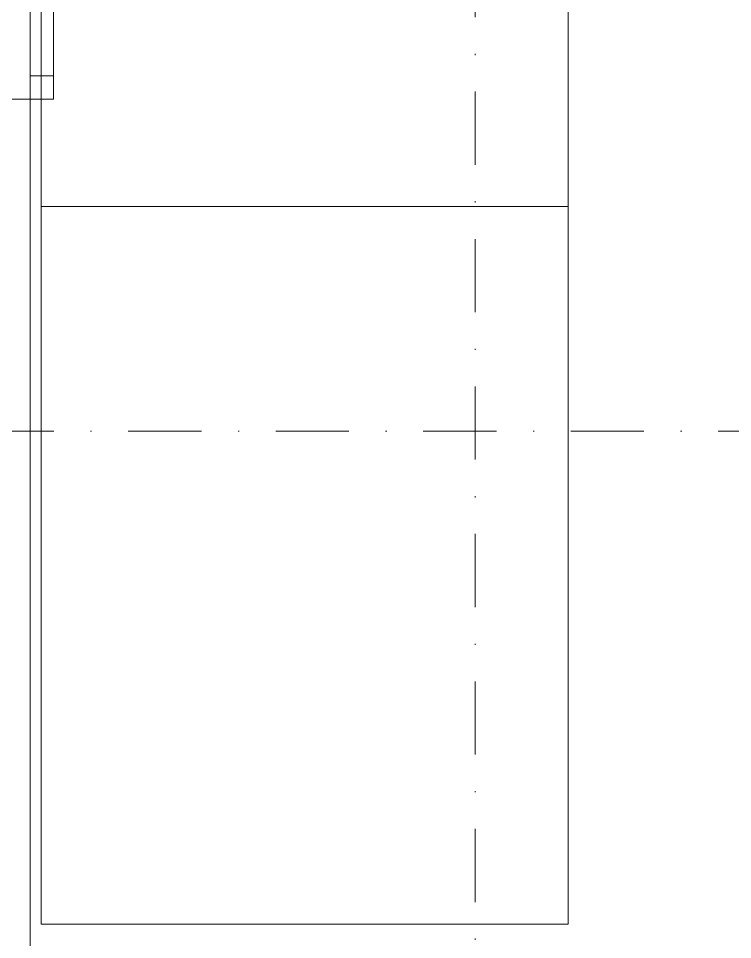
# Model space of a CAD drawing. Extents: x -1299 to 23780, y -3010 to 8106.
# Drawn here: x 7128.5 to 7189.5, y 1628.2 to 1706.9 of the extents above; entities that cross this region are included whole.
import ezdxf

# ---------------------------------------------------------------- set-up
doc = ezdxf.new("R2010")
doc.units = 0
doc.header["$LTSCALE"] = 25
doc.header["$MEASUREMENT"] = 0
for name, pattern in [('DASHDOT2', [0.5, 0.25, -0.125, 0, -0.125]), ('DOT2', [0.125, 0, -0.125]), ('HIDDEN', [0.375, 0.25, -0.125])]:
    doc.linetypes.add(name, pattern=pattern)
doc.layers.get('0').update_dxf_attribs({"color": 9, "lineweight": 9})
for name, color, linetype, lineweight in [('05', 9, 'Continuous', 9), ('06D', 9, 'Continuous', 9), ('20', 9, 'DOT2', 9), ('21', 9, 'Continuous', 9), ('24', 9, 'DASHDOT2', 9), ('35', 9, 'Continuous', 9)]:
    doc.layers.add(name, color=color, linetype=linetype, lineweight=lineweight)

# ---------------------------------------------------------------- blocks, each defined once
blk = doc.blocks.new('Group-41-1')
for p, q in [((384804.56453, 69162.035), (384804.56453, 69161.585)), ((384805.17787, 69162.035), (384804.56453, 69162.035)), ((384805.17787, 69161.585), (384805.17787, 69162.035)), ((384804.56453, 69161.585), (384805.17787, 69161.585))]:
    blk.add_line(p, q)
at = {"flags": 128}
blk.add_lwpolyline([(384804.56453, 69162.035), (384805.17787, 69162.035), (384805.17787, 69161.585), (384804.56453, 69161.585)], close=True, dxfattribs=at)
blk = doc.blocks.new('Group-42-1')
at = {"layer": '05', "color": 7}
for p in [(-0.61333, 0), (0, 0)]:
    blk.add_blockref('Group-41-1', p, dxfattribs=at)
blk = doc.blocks.new('fsdfsfsfsfd')
at = {"layer": '06D', "elevation": 0}
blk.add_lwpolyline([(52591.75, -74474.977), (52589.75, -74474.977), (52589.75, -74595.977), (52591.75, -74595.977)], dxfattribs=at)

msp = doc.modelspace()

# ---------------------------------------------------------------- linework, layer by layer
at = {"layer": '06D'}
msp.add_lwpolyline([(7127.5, 1825), (7131.5, 1825), (7131.5, 1700), (7127.5, 1700)], dxfattribs=at)
at = {"layer": '20', "linetype": 'HIDDEN', "lineweight": 0}
msp.add_lwpolyline([(7129.5, 979.758, -0.152644), (10705.5, 2076.188, -0.10573)], format="xyb", dxfattribs=at)
at = {"layer": '21', "linetype": 'DASHDOT2'}
msp.add_lwpolyline([(6835.48, 1671.62), (10934.415, 1671.62)], dxfattribs=at)
at = {"layer": '24'}
msp.add_lwpolyline([(7167.5, 195), (7167.5, 4035)], dxfattribs=at)
at = {"layer": '35'}
msp.add_lwpolyline([(7497.5, 1835), (7497.5, 1182.711), (7497.581, 1182.573, 0.017498), (7129.5, 947.482), (7129.5, 1835)], format="xyb", close=True, dxfattribs=at)

# ---------------------------------------------------------------- block references
at = {"rotation": 180}
msp.add_blockref('fsdfsfsfsfd', (59721.25, -72772.977), dxfattribs=at)
at = {"layer": '05', "color": 7, "xscale": -100, "yscale": 100, "zscale": 100, "rotation": 90}
msp.add_blockref('Group-42-1', (6923333.956, 38482147.297), dxfattribs=at)

doc.saveas('drawing.dxf')
